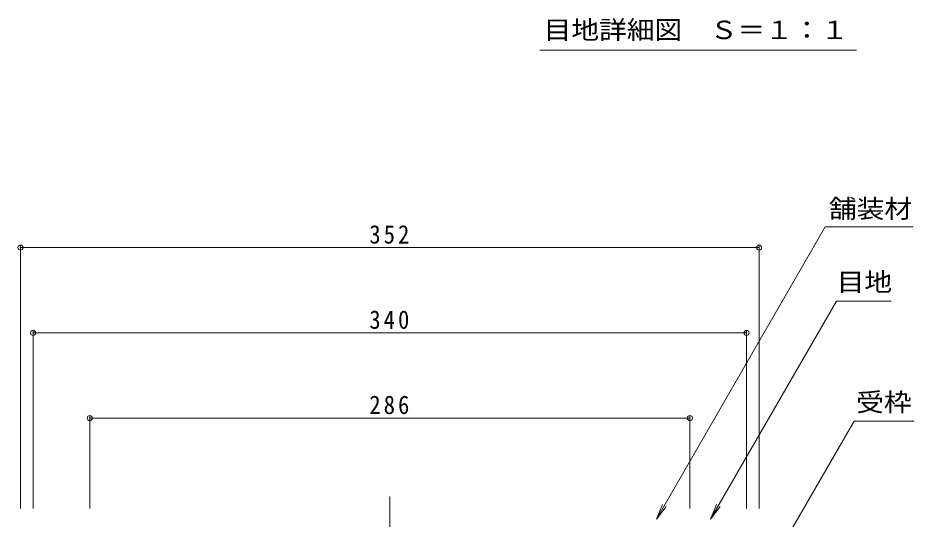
# Model space of a CAD drawing. Units: millimetres at full size, sheet at 1:3. Extents: x -1128 to 1139, y -823 to 816.
# Drawn here: x 527.5 to 954.5, y -363.1 to -124.3 of the extents above; entities that cross this region are included whole.
import ezdxf
from ezdxf.enums import TextEntityAlignment as Align

# ---------------------------------------------------------------- set-up
doc = ezdxf.new("R2010")
doc.units = ezdxf.units.MM
doc.header["$LTSCALE"] = 3
doc.header["$PDMODE"] = 32
doc.header["$PDSIZE"] = 2.4
doc.linetypes.add('CHAIN2', pattern=[12, 9, -1, 1, -1])
for name, color, linetype, lineweight in [('4-0_Yobi_3', 7, 'CHAIN2', 18), ('4-4_036.下り天井', 7, 'Continuous', 18), ('4-5_037.床下小梁', 7, 'Continuous', 18), ('F-5_F-5ﾚｲﾔ', 2, 'Continuous', 18)]:
    doc.layers.add(name, color=color, linetype=linetype, lineweight=lineweight)
doc.styles.add('ＭＳ ゴシック', font='')
doc.styles.get('ＭＳ ゴシック').set_extended_font_data('MS Gothic')

msp = doc.modelspace()

# ---------------------------------------------------------------- linework, layer by layer
at = {"layer": '4-0_Yobi_3'}
msp.add_line((704.712, -352.322), (704.712, -455.833), dxfattribs=at)
at = {"layer": '4-4_036.下り天井'}
for p, q in [((528.712, -232.861), (528.712, -358.12)), ((528.712, -233.761), (880.712, -233.761)), ((880.712, -232.861), (880.712, -358.12)), ((534.712, -273.497), (534.712, -358.12)), ((874.712, -274.397), (534.712, -274.397)), ((874.712, -273.497), (874.712, -358.12)), ((561.712, -314.08), (561.712, -358.12)), ((561.712, -314.98), (847.712, -314.98)), ((847.712, -314.08), (847.712, -358.12))]:
    msp.add_line(p, q, dxfattribs=at)
for p in [(528.712, -233.761), (880.712, -233.761), (534.712, -274.397), (874.712, -274.397), (561.712, -314.98), (847.712, -314.98)]:
    msp.add_point(p, dxfattribs=at)
at = {"layer": '4-5_037.床下小梁'}
for p, q in [((912.115, -223.915), (831.777, -363.065)), ((954.04, -223.915), (912.115, -223.915)), ((943.541, -259.2), (917.54, -259.2)), ((954.537, -316.447), (925.94, -316.447)), ((831.777, -363.065), (834.647, -356.136)), ((831.777, -363.065), (836.343, -357.115)), ((857.541, -363.121), (862.107, -357.171))]:
    msp.add_line(p, q, dxfattribs=at)
for points in [[(917.54, -259.2), (857.541, -363.121), (860.411, -356.192)], [(925.94, -316.447), (880.914, -394.434), (883.784, -387.505)]]:
    msp.add_lwpolyline(points, dxfattribs=at)
at = {"layer": 'F-5_F-5ﾚｲﾔ', "color": 7}
msp.add_line((927.152, -139.64), (776.218, -139.64), dxfattribs=at)

# ---------------------------------------------------------------- texts
at = {"layer": '4-4_036.下り天井', "color": 2, "char_height": 8.798, "attachment_point": 7, "style": 'ＭＳ ゴシック'}
for s, insert in [('\\T1.27;\\W0.9;352', (694.962, -231.961)), ('\\T1.27;\\W0.9;340', (694.962, -272.597)), ('\\T1.27;\\W0.9;286', (694.962, -313.18))]:
    msp.add_mtext(s, dxfattribs=dict(at, insert=insert))
at = {"layer": '4-5_037.床下小梁', "color": 2, "style": 'ＭＳ ゴシック', "width": 1.1}
for s, p in [('舗装材', (913.963, -222.239)), ('目地', (917.679, -257.192)), ('受枠', (926.942, -314.439))]:
    msp.add_text(s, height=8.798, dxfattribs=at).set_placement(p, align=Align.BOTTOM_LEFT)
at = {"layer": 'F-5_F-5ﾚｲﾔ', "style": 'ＭＳ ゴシック', "width": 1.1}
msp.add_text('目地詳細図\u3000Ｓ＝１：１', height=8.798, dxfattribs=at).set_placement((778.028, -137.06), align=Align.BOTTOM_LEFT)

doc.saveas('drawing.dxf')
